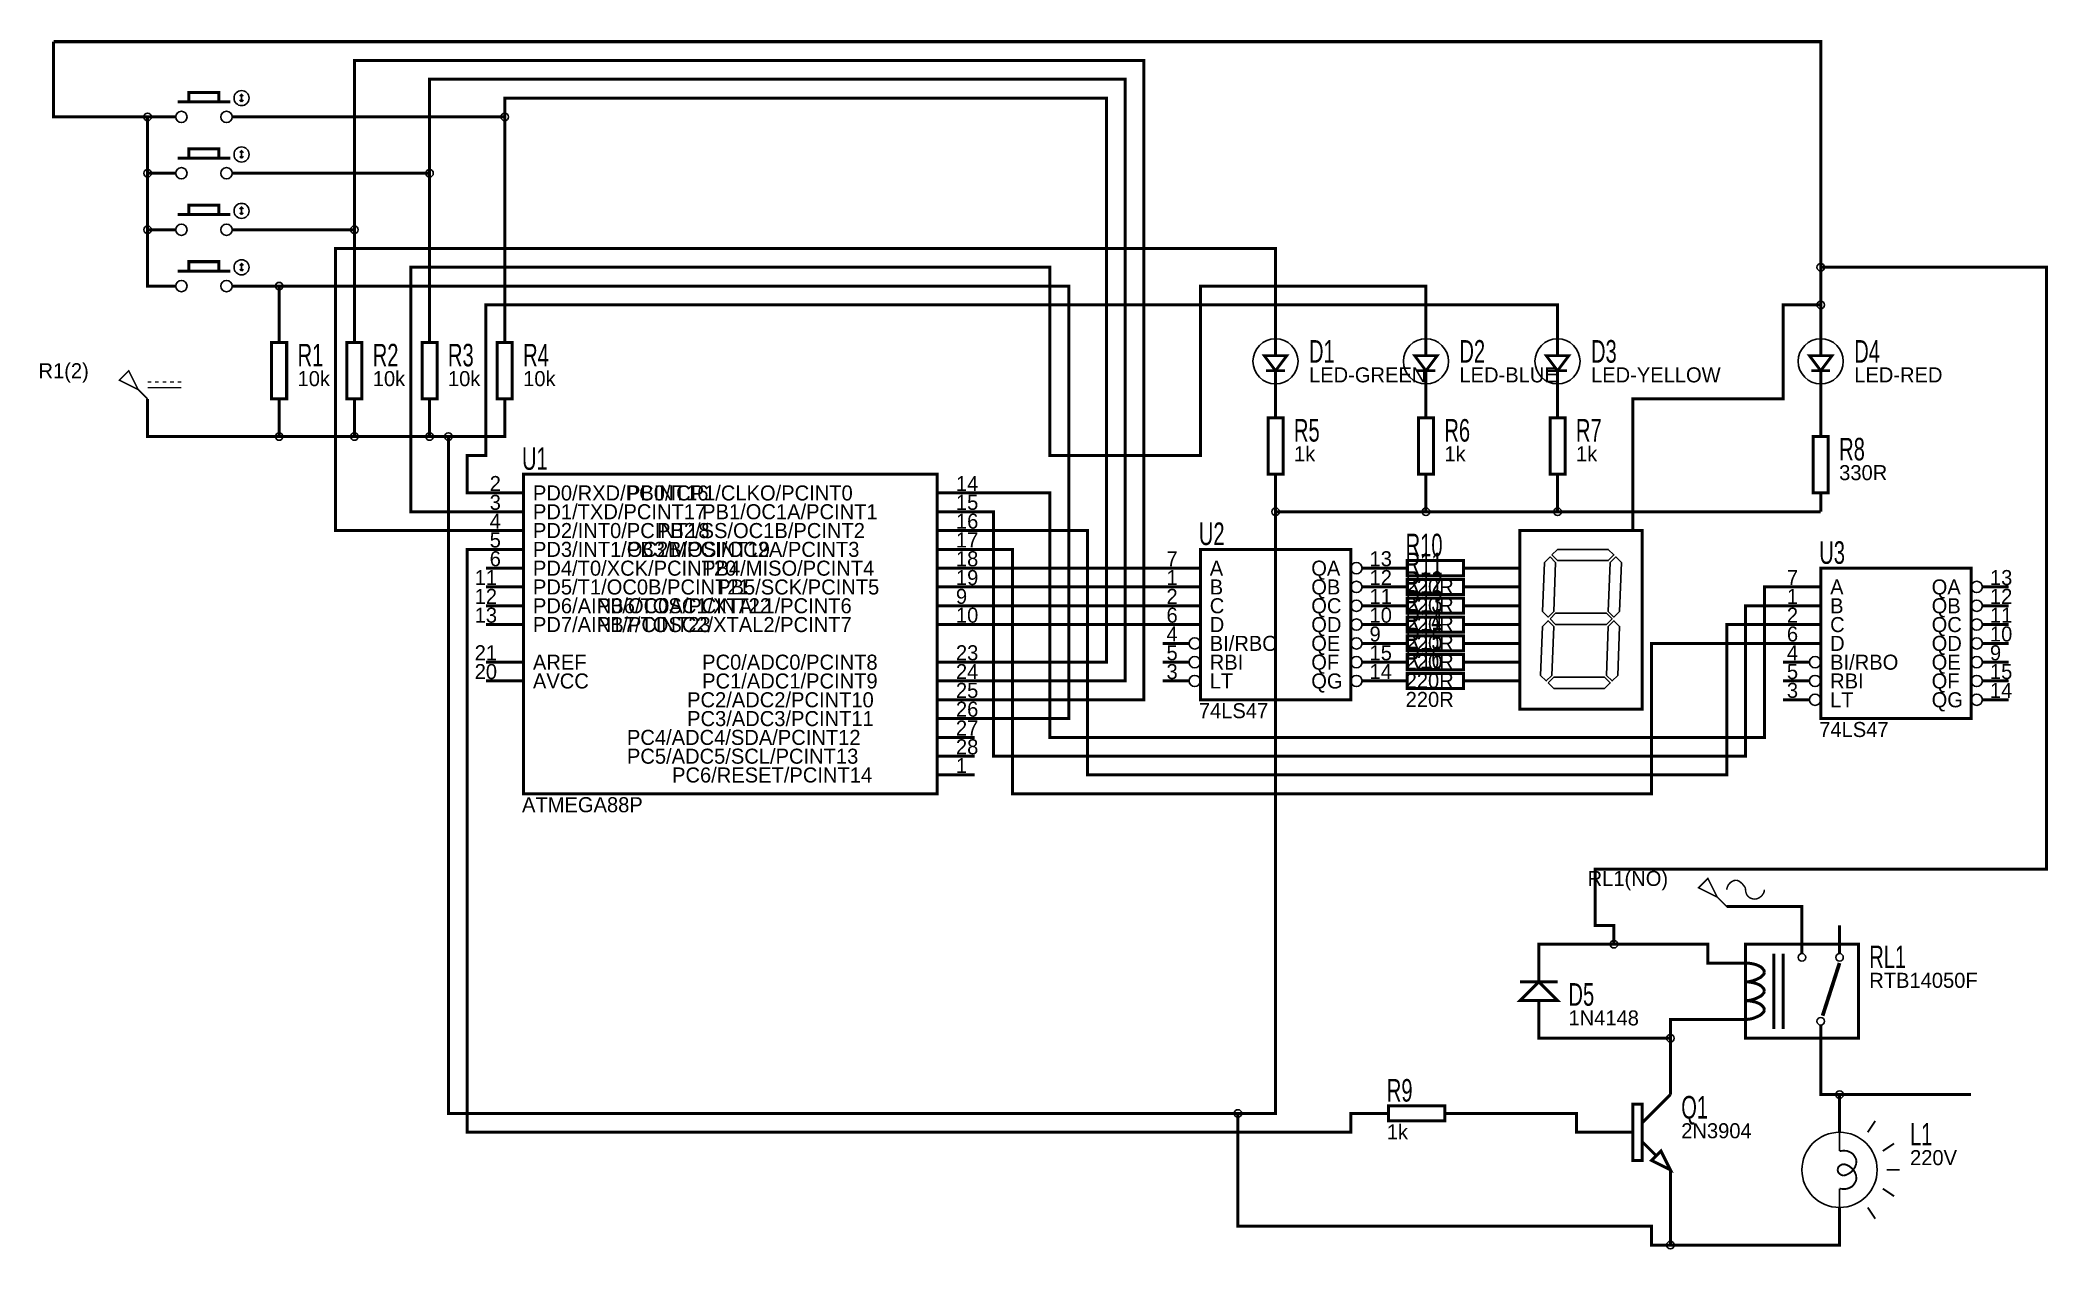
# Model space of a CAD drawing. Header units: inches. Extents: x -5.2 to 5.5, y -3.2 to 3.2.
import ezdxf

# ---------------------------------------------------------------- set-up
doc = ezdxf.new("R2010")
doc.units = ezdxf.units.IN
doc.layers.get('0').update_dxf_attribs({"linetype": 'CONTINUOUS'})

msp = doc.modelspace()

# ---------------------------------------------------------------- linework, layer by layer
for points, const_width in [([(-4.6, 2.8), (-5.1, 2.8), (-5.1, 3.2)], 0.016), ([(4.3, 2), (4.3, 3.2), (-5.1, 3.2)], 0.016), ([(-0.2, -0.3), (0.7, -0.3), (0.7, 3.1), (-3.5, 3.1), (-3.5, 2.2)], 0.016), ([(-0.2, -0.2), (0.6, -0.2), (0.6, 3), (-3.1, 3), (-3.1, 2.5)], 0.016), ([(-4.44, 2.88), (-4.16, 2.88)], 0.016), ([(-4.38, 2.88), (-4.22, 2.88), (-4.22, 2.93), (-4.38, 2.93), (-4.38, 2.88)], 0.016), ([(-4.11, 2.91), (-4.1, 2.92), (-4.09, 2.91)], 0.008), ([(-4.1, 2.88), (-4.11, 2.89)], 0.008), ([(-4.1, 2.88), (-4.1, 2.92)], 0.008), ([(-4.1, 2.88), (-4.09, 2.89)], 0.008), ([(-0.2, -0.1), (0.5, -0.1), (0.5, 2.9), (-2.7, 2.9), (-2.7, 2.8)], 0.016), ([(-4.55, 2.5), (-4.6, 2.5), (-4.6, 2.8)], 0.016), ([(-4.55, 2.8), (-4.6, 2.8)], 0.016), ([(-4.55, 2.8), (-4.45, 2.8)], 0.016), ([(-4.05, 2.8), (-4.15, 2.8)], 0.016), ([(-4.05, 2.8), (-2.7, 2.8)], 0.016), ([(-2.7, 1.7), (-2.7, 2.8)], 0.016), ([(-4.44, 2.58), (-4.16, 2.58)], 0.016), ([(-4.38, 2.58), (-4.22, 2.58), (-4.22, 2.63), (-4.38, 2.63), (-4.38, 2.58)], 0.016), ([(-4.11, 2.61), (-4.1, 2.62), (-4.09, 2.61)], 0.008), ([(-4.1, 2.58), (-4.11, 2.59)], 0.008), ([(-4.1, 2.58), (-4.1, 2.62)], 0.008), ([(-4.1, 2.58), (-4.09, 2.59)], 0.008), ([(-4.55, 2.2), (-4.6, 2.2), (-4.6, 2.5)], 0.016), ([(-4.55, 2.5), (-4.45, 2.5)], 0.016), ([(-4.05, 2.5), (-4.15, 2.5)], 0.016), ([(-4.05, 2.5), (-3.1, 2.5)], 0.016), ([(-3.1, 1.7), (-3.1, 2.5)], 0.016), ([(-4.44, 2.28), (-4.16, 2.28)], 0.016), ([(-4.38, 2.28), (-4.22, 2.28), (-4.22, 2.33), (-4.38, 2.33), (-4.38, 2.28)], 0.016), ([(-4.11, 2.31), (-4.1, 2.32), (-4.09, 2.31)], 0.008), ([(-4.1, 2.28), (-4.11, 2.29)], 0.008), ([(-4.1, 2.28), (-4.1, 2.32)], 0.008), ([(-4.1, 2.28), (-4.09, 2.29)], 0.008), ([(-4.55, 1.9), (-4.6, 1.9), (-4.6, 2.2)], 0.016), ([(-4.55, 2.2), (-4.45, 2.2)], 0.016), ([(-4.05, 2.2), (-4.15, 2.2)], 0.016), ([(-4.05, 2.2), (-3.5, 2.2)], 0.016), ([(-3.5, 1.7), (-3.5, 2.2)], 0.016), ([(-4.38, 1.98), (-4.22, 1.98), (-4.22, 2.03), (-4.38, 2.03), (-4.38, 1.98)], 0.016), ([(1.4, 1.7), (1.4, 2.1), (-3.6, 2.1), (-3.6, 0.6), (-2.8, 0.6)], 0.016), ([(-4.44, 1.98), (-4.16, 1.98)], 0.016), ([(-4.11, 2.01), (-4.1, 2.02), (-4.09, 2.01)], 0.008), ([(-4.1, 1.98), (-4.11, 1.99)], 0.008), ([(-4.1, 1.98), (-4.1, 2.02)], 0.008), ([(-4.1, 1.98), (-4.09, 1.99)], 0.008), ([(2.2, 1.7), (2.2, 1.9), (1, 1.9), (1, 1), (0.2, 1), (0.2, 2), (-3.2, 2), (-3.2, 0.7), (-2.8, 0.7)], 0.016), ([(4.3, 2), (4.3, 1.8)], 0.016), ([(4.3, 2), (5.5, 2), (5.5, 1.6)], 0.016), ([(-4.55, 1.9), (-4.45, 1.9)], 0.016), ([(-4.05, 1.9), (-4.15, 1.9)], 0.016), ([(-4.05, 1.9), (-3.9, 1.9)], 0.016), ([(-3.9, 1.7), (-3.9, 1.9)], 0.016), ([(-0.2, -0.4), (0.3, -0.4), (0.3, 1.9), (-3.9, 1.9)], 0.016), ([(2.9, 1.7), (2.9, 1.8), (-2.8, 1.8), (-2.8, 1), (-2.9, 1), (-2.9, 0.8), (-2.8, 0.8)], 0.016), ([(3.3, 0.7), (3.3, 1.3), (4.1, 1.3), (4.1, 1.8), (4.3, 1.8)], 0.016), ([(4.3, 1.7), (4.3, 1.8)], 0.016), ([(-3.94, 1.3), (-3.86, 1.3), (-3.86, 1.6), (-3.94, 1.6), (-3.94, 1.3)], 0.016), ([(-3.9, 1.7), (-3.9, 1.6)], 0.016), ([(-3.54, 1.3), (-3.46, 1.3), (-3.46, 1.6), (-3.54, 1.6), (-3.54, 1.3)], 0.016), ([(-3.5, 1.7), (-3.5, 1.6)], 0.016), ([(-3.14, 1.3), (-3.06, 1.3), (-3.06, 1.6), (-3.14, 1.6), (-3.14, 1.3)], 0.016), ([(-3.1, 1.7), (-3.1, 1.6)], 0.016), ([(-2.74, 1.3), (-2.66, 1.3), (-2.66, 1.6), (-2.74, 1.6), (-2.74, 1.3)], 0.016), ([(-2.7, 1.7), (-2.7, 1.6)], 0.016), ([(1.4, 1.7), (1.4, 1.6)], 0.016), ([(1.4, 1.6), (1.4, 1.53)], 0.016), ([(2.2, 1.7), (2.2, 1.6)], 0.016), ([(2.2, 1.6), (2.2, 1.53)], 0.016), ([(2.9, 1.7), (2.9, 1.6)], 0.016), ([(2.9, 1.6), (2.9, 1.53)], 0.016), ([(3.2, -1.6), (3.2, -1.5), (3.1, -1.5), (3.1, -1.2), (5.5, -1.2), (5.5, 1.6)], 0.016), ([(4.3, 1.7), (4.3, 1.6)], 0.016), ([(4.3, 1.6), (4.3, 1.53)], 0.016), ([(1.4, 1.45), (1.34, 1.53), (1.46, 1.53), (1.4, 1.45)], 0.015), ([(2.2, 1.45), (2.14, 1.53), (2.26, 1.53), (2.2, 1.45)], 0.015), ([(2.9, 1.45), (2.84, 1.53), (2.96, 1.53), (2.9, 1.45)], 0.015), ([(4.3, 1.45), (4.24, 1.53), (4.36, 1.53), (4.3, 1.45)], 0.015), ([(-4.65, 1.35), (-4.75, 1.4), (-4.7, 1.45), (-4.65, 1.35)], 0.008), ([(-4.6, 1.39), (-4.58, 1.39)], 0.008), ([(-4.56, 1.39), (-4.54, 1.39)], 0.008), ([(-4.52, 1.39), (-4.5, 1.39)], 0.008), ([(-4.48, 1.39), (-4.46, 1.39)], 0.008), ([(-4.44, 1.39), (-4.42, 1.39)], 0.008), ([(1.45, 1.45), (1.35, 1.45)], 0.015), ([(1.4, 1.45), (1.4, 1.4)], 0.016), ([(1.4, 1.3), (1.4, 1.4)], 0.016), ([(2.25, 1.45), (2.15, 1.45)], 0.015), ([(2.2, 1.45), (2.2, 1.4)], 0.016), ([(2.2, 1.3), (2.2, 1.4)], 0.016), ([(2.95, 1.45), (2.85, 1.45)], 0.015), ([(2.9, 1.45), (2.9, 1.4)], 0.016), ([(2.9, 1.3), (2.9, 1.4)], 0.016), ([(4.35, 1.45), (4.25, 1.45)], 0.015), ([(4.3, 1.45), (4.3, 1.4)], 0.016), ([(4.3, 1.3), (4.3, 1.4)], 0.016), ([(-4.6, 1.3), (-4.65, 1.35)], 0.008), ([(-4.6, 1.3), (-4.6, 1.1), (-3.9, 1.1)], 0.016), ([(-4.6, 1.36), (-4.42, 1.36)], 0.008), ([(-3.9, 1.2), (-3.9, 1.3)], 0.016), ([(-3.5, 1.2), (-3.5, 1.3)], 0.016), ([(-3.1, 1.2), (-3.1, 1.3)], 0.016), ([(-2.7, 1.2), (-2.7, 1.3)], 0.016), ([(1.4, 1.3), (1.4, 1.3)], 0.016), ([(1.4, 1.3), (1.4, 1.2)], 0.016), ([(2.2, 1.3), (2.2, 1.3)], 0.016), ([(2.2, 1.3), (2.2, 1.2)], 0.016), ([(2.9, 1.3), (2.9, 1.3)], 0.016), ([(2.9, 1.3), (2.9, 1.2)], 0.016), ([(4.3, 1.3), (4.3, 1.2)], 0.016), ([(-3.9, 1.2), (-3.9, 1.1)], 0.016), ([(-3.5, 1.2), (-3.5, 1.1)], 0.016), ([(-3.1, 1.2), (-3.1, 1.1)], 0.016), ([(-2.7, 1.2), (-2.7, 1.1), (-3, 1.1)], 0.016), ([(1.36, 0.9), (1.44, 0.9), (1.44, 1.2), (1.36, 1.2), (1.36, 0.9)], 0.016), ([(2.16, 0.9), (2.24, 0.9), (2.24, 1.2), (2.16, 1.2), (2.16, 0.9)], 0.016), ([(2.86, 0.9), (2.94, 0.9), (2.94, 1.2), (2.86, 1.2), (2.86, 0.9)], 0.016), ([(4.3, 1.2), (4.3, 1.1)], 0.016), ([(-3.9, 1.1), (-3.5, 1.1)], 0.016), ([(-3.5, 1.1), (-3.1, 1.1)], 0.016), ([(-3.1, 1.1), (-3, 1.1)], 0.016), ([(-3, 1.1), (-3, -2.5), (1.2, -2.5)], 0.016), ([(4.26, 0.8), (4.34, 0.8), (4.34, 1.1), (4.26, 1.1), (4.26, 0.8)], 0.016), ([(-2.6, -0.8), (-0.4, -0.8), (-0.4, 0.9), (-2.6, 0.9), (-2.6, -0.8)], 0.016), ([(1.4, 0.8), (1.4, 0.9)], 0.016), ([(2.2, 0.8), (2.2, 0.9)], 0.016), ([(2.9, 0.8), (2.9, 0.9)], 0.016), ([(-2.8, 0.8), (-2.6, 0.8)], 0.016), ([(-0.2, 0.8), (-0.4, 0.8)], 0.016), ([(4.1, 0.3), (4, 0.3), (4, -0.5), (0.2, -0.5), (0.2, 0.8), (-0.2, 0.8)], 0.016), ([(1.4, 0.8), (1.4, 0.7)], 0.016), ([(2.2, 0.8), (2.2, 0.7)], 0.016), ([(2.9, 0.8), (2.9, 0.7)], 0.016), ([(4.3, 0.7), (4.3, 0.8)], 0.016), ([(-2.8, 0.7), (-2.6, 0.7)], 0.016), ([(-0.2, 0.7), (-0.4, 0.7)], 0.016), ([(4.1, 0.2), (3.9, 0.2), (3.9, -0.6), (-0.1, -0.6), (-0.1, 0.7), (-0.2, 0.7)], 0.016), ([(1.4, 0.7), (1.4, -2.5), (1.2, -2.5)], 0.016), ([(1.4, 0.7), (2.2, 0.7)], 0.016), ([(2.2, 0.7), (2.9, 0.7)], 0.016), ([(4.3, 0.7), (2.9, 0.7)], 0.016), ([(3.3, 0.7), (3.3, 0.6)], 0.016), ([(-2.8, 0.6), (-2.6, 0.6)], 0.016), ([(-0.2, 0.6), (-0.4, 0.6)], 0.016), ([(4.1, 0.1), (3.8, 0.1), (3.8, -0.7), (0.4, -0.7), (0.4, 0.6), (-0.2, 0.6)], 0.016), ([(2.7, -0.35), (3.35, -0.35), (3.35, 0.6), (2.7, 0.6), (2.7, -0.35)], 0.016), ([(1.9, -2.5), (1.8, -2.5), (1.8, -2.6), (-2.9, -2.6), (-2.9, 0.5), (-2.8, 0.5)], 0.016), ([(-2.8, 0.5), (-2.6, 0.5)], 0.016), ([(-0.2, 0.5), (-0.4, 0.5)], 0.016), ([(4.1, 0), (3.4, 0), (3.4, -0.8), (0, -0.8), (0, 0.5), (-0.2, 0.5)], 0.016), ([(1, -0.3), (1.8, -0.3), (1.8, 0.5), (1, 0.5), (1, -0.3)], 0.016), ([(2.1, 0.36), (2.4, 0.36), (2.4, 0.44), (2.1, 0.44), (2.1, 0.36)], 0.016), ([(-2.8, 0.4), (-2.6, 0.4)], 0.016), ([(-0.2, 0.4), (-0.4, 0.4)], 0.016), ([(0.8, 0.4), (-0.2, 0.4)], 0.016), ([(0.8, 0.4), (1, 0.4)], 0.016), ([(2, 0.4), (1.86, 0.4)], 0.016), ([(2, 0.4), (2, 0.4)], 0.016), ([(2, 0.4), (2.1, 0.4)], 0.016), ([(2.1, 0.26), (2.4, 0.26), (2.4, 0.34), (2.1, 0.34), (2.1, 0.26)], 0.016), ([(2.5, 0.4), (2.4, 0.4)], 0.016), ([(2.5, 0.4), (2.6, 0.4)], 0.016), ([(2.6, 0.4), (2.7, 0.4)], 0.016), ([(4.3, -0.4), (5.1, -0.4), (5.1, 0.4), (4.3, 0.4), (4.3, -0.4)], 0.016), ([(-2.8, 0.3), (-2.6, 0.3)], 0.016), ([(-0.2, 0.3), (-0.4, 0.3)], 0.016), ([(0.8, 0.3), (-0.2, 0.3)], 0.016), ([(0.8, 0.3), (1, 0.3)], 0.016), ([(2, 0.3), (1.86, 0.3)], 0.016), ([(2, 0.3), (2, 0.3)], 0.016), ([(2, 0.3), (2.1, 0.3)], 0.016), ([(2.1, 0.16), (2.4, 0.16), (2.4, 0.24), (2.1, 0.24), (2.1, 0.16)], 0.016), ([(2.5, 0.3), (2.4, 0.3)], 0.016), ([(2.5, 0.3), (2.6, 0.3)], 0.016), ([(2.6, 0.3), (2.7, 0.3)], 0.016), ([(4.1, 0.3), (4.3, 0.3)], 0.016), ([(5.3, 0.3), (5.16, 0.3)], 0.016), ([(-2.8, 0.2), (-2.6, 0.2)], 0.016), ([(-2.8, 0.1), (-2.6, 0.1)], 0.016), ([(-0.2, 0.2), (-0.4, 0.2)], 0.016), ([(-0.2, 0.1), (-0.4, 0.1)], 0.016), ([(0.8, 0.2), (-0.2, 0.2)], 0.016), ([(0.8, 0.1), (-0.2, 0.1)], 0.016), ([(0.8, 0.2), (1, 0.2)], 0.016), ([(0.8, 0.1), (1, 0.1)], 0.016), ([(2, 0.2), (1.86, 0.2)], 0.016), ([(2, 0.1), (1.86, 0.1)], 0.016), ([(2, 0.2), (2, 0.2)], 0.016), ([(2, 0.2), (2.1, 0.2)], 0.016), ([(2, 0.1), (2, 0.1)], 0.016), ([(2, 0.1), (2.1, 0.1)], 0.016), ([(2.1, 0.06), (2.4, 0.06), (2.4, 0.14), (2.1, 0.14), (2.1, 0.06)], 0.016), ([(2.5, 0.2), (2.4, 0.2)], 0.016), ([(2.5, 0.1), (2.4, 0.1)], 0.016), ([(2.5, 0.2), (2.6, 0.2)], 0.016), ([(2.5, 0.1), (2.6, 0.1)], 0.016), ([(2.6, 0.2), (2.7, 0.2)], 0.016), ([(2.6, 0.1), (2.7, 0.1)], 0.016), ([(4.1, 0.2), (4.3, 0.2)], 0.016), ([(4.1, 0.1), (4.3, 0.1)], 0.016), ([(5.3, 0.2), (5.16, 0.2)], 0.016), ([(5.3, 0.1), (5.16, 0.1)], 0.016), ([(0.8, 0), (0.94, 0)], 0.016), ([(2, 0), (1.86, 0)], 0.016), ([(2, 0), (2, 0)], 0.016), ([(2, 0), (2.1, 0)], 0.016), ([(2.1, -0.04), (2.4, -0.04), (2.4, 0.04), (2.1, 0.04), (2.1, -0.04)], 0.016), ([(2.5, 0), (2.4, 0)], 0.016), ([(2.5, 0), (2.6, 0)], 0.016), ([(2.6, 0), (2.7, 0)], 0.016), ([(4.1, 0), (4.3, 0)], 0.016), ([(5.3, 0), (5.16, 0)], 0.016), ([(-2.8, -0.1), (-2.6, -0.1)], 0.016), ([(-0.2, -0.1), (-0.4, -0.1)], 0.016), ([(0.8, -0.1), (0.94, -0.1)], 0.016), ([(2, -0.1), (1.86, -0.1)], 0.016), ([(2, -0.1), (2, -0.1)], 0.016), ([(2, -0.1), (2.1, -0.1)], 0.016), ([(2.1, -0.14), (2.4, -0.14), (2.4, -0.06), (2.1, -0.06), (2.1, -0.14)], 0.016), ([(2.5, -0.1), (2.4, -0.1)], 0.016), ([(2.5, -0.1), (2.6, -0.1)], 0.016), ([(2.6, -0.1), (2.7, -0.1)], 0.016), ([(4.1, -0.1), (4.24, -0.1)], 0.016), ([(5.3, -0.1), (5.16, -0.1)], 0.016), ([(-2.8, -0.2), (-2.6, -0.2)], 0.016), ([(-0.2, -0.2), (-0.4, -0.2)], 0.016), ([(0.8, -0.2), (0.94, -0.2)], 0.016), ([(2, -0.2), (1.86, -0.2)], 0.016), ([(2, -0.2), (2, -0.2)], 0.016), ([(2, -0.2), (2.1, -0.2)], 0.016), ([(2.1, -0.24), (2.4, -0.24), (2.4, -0.16), (2.1, -0.16), (2.1, -0.24)], 0.016), ([(2.5, -0.2), (2.4, -0.2)], 0.016), ([(2.5, -0.2), (2.6, -0.2)], 0.016), ([(2.6, -0.2), (2.7, -0.2)], 0.016), ([(4.1, -0.2), (4.24, -0.2)], 0.016), ([(5.3, -0.2), (5.16, -0.2)], 0.016), ([(-0.2, -0.3), (-0.4, -0.3)], 0.016), ([(4.1, -0.3), (4.24, -0.3)], 0.016), ([(5.3, -0.3), (5.16, -0.3)], 0.016), ([(-0.2, -0.4), (-0.4, -0.4)], 0.016), ([(-0.2, -0.5), (-0.4, -0.5)], 0.016), ([(-0.2, -0.6), (-0.4, -0.6)], 0.016), ([(-0.2, -0.7), (-0.4, -0.7)], 0.016), ([(3.75, -1.35), (3.65, -1.3), (3.7, -1.25), (3.75, -1.35)], 0.008), ([(3.8, -1.31), (3.801, -1.302), (3.804, -1.294), (3.808, -1.285), (3.814, -1.278), (3.821, -1.271), (3.83, -1.265), (3.839, -1.261), (3.85, -1.26)], 0.008), ([(3.9, -1.31), (3.899, -1.302), (3.895, -1.294), (3.882, -1.278), (3.874, -1.271), (3.866, -1.265), (3.858, -1.261), (3.85, -1.26)], 0.008), ([(3.8, -1.4), (3.75, -1.35)], 0.008), ([(3.9, -1.31), (3.901, -1.321), (3.904, -1.33), (3.908, -1.339), (3.914, -1.346), (3.921, -1.352), (3.93, -1.356), (3.939, -1.359), (3.95, -1.36)], 0.008), ([(4, -1.31), (3.999, -1.321), (3.995, -1.33), (3.989, -1.339), (3.982, -1.346), (3.974, -1.352), (3.966, -1.356), (3.958, -1.359), (3.95, -1.36)], 0.008), ([(3.8, -1.4), (4.2, -1.4), (4.2, -1.5)], 0.016), ([(4.2, -1.5), (4.2, -1.6)], 0.016), ([(4.4, -1.5), (4.4, -1.6)], 0.016), ([(2.8, -1.7), (2.8, -1.6), (3.2, -1.6)], 0.016), ([(3.8, -1.7), (3.7, -1.7), (3.7, -1.6), (3.2, -1.6)], 0.016), ([(3.9, -2.1), (4.5, -2.1), (4.5, -1.6), (3.9, -1.6), (3.9, -2.1)], 0.016), ([(4.2, -1.65), (4.2, -1.6)], 0.016), ([(4.4, -1.65), (4.4, -1.6)], 0.016), ([(2.8, -1.7), (2.8, -1.8)], 0.016), ([(3.8, -1.7), (3.9, -1.7)], 0.016), ([(4, -1.75), (3.998, -1.739), (3.991, -1.73), (3.982, -1.721), (3.969, -1.714), (3.954, -1.708), (3.937, -1.704), (3.919, -1.701), (3.9, -1.7)], 0.016), ([(4.05, -1.65), (4.05, -2.05)], 0.016), ([(4.1, -1.65), (4.1, -2.05)], 0.016), ([(4.31, -1.98), (4.4, -1.7)], 0.02), ([(2.7, -1.9), (2.9, -1.9), (2.8, -1.8), (2.7, -1.9)], 0.016), ([(2.7, -1.8), (2.9, -1.8)], 0.016), ([(4, -1.75), (3.998, -1.758), (3.991, -1.766), (3.982, -1.775), (3.969, -1.782), (3.954, -1.789), (3.937, -1.795), (3.919, -1.799), (3.9, -1.8)], 0.016), ([(4, -1.85), (3.998, -1.839), (3.991, -1.83), (3.982, -1.821), (3.969, -1.814), (3.954, -1.808), (3.937, -1.804), (3.919, -1.801), (3.9, -1.8)], 0.016), ([(2.8, -2), (2.8, -1.9)], 0.016), ([(4, -1.85), (3.998, -1.858), (3.991, -1.866), (3.982, -1.875), (3.969, -1.882), (3.954, -1.889), (3.937, -1.895), (3.919, -1.899), (3.9, -1.9)], 0.016), ([(4, -1.95), (3.998, -1.939), (3.991, -1.93), (3.982, -1.921), (3.969, -1.914), (3.954, -1.908), (3.937, -1.904), (3.919, -1.901), (3.9, -1.9)], 0.016), ([(2.8, -2), (2.8, -2.1), (3.5, -2.1)], 0.016), ([(3.8, -2), (3.5, -2), (3.5, -2.1)], 0.016), ([(3.8, -2), (3.9, -2)], 0.016), ([(4, -1.95), (3.998, -1.958), (3.991, -1.966), (3.982, -1.975), (3.969, -1.982), (3.954, -1.989), (3.937, -1.995), (3.919, -1.999), (3.9, -2)], 0.016), ([(4.3, -2.1), (4.3, -2.03)], 0.016), ([(3.5, -2.3), (3.5, -2.1)], 0.016), ([(4.3, -2.2), (4.3, -2.1)], 0.016), ([(4.3, -2.2), (4.3, -2.4), (4.4, -2.4)], 0.016), ([(3.5, -2.3), (3.5, -2.4)], 0.016), ([(2, -2.54), (2.3, -2.54), (2.3, -2.46), (2, -2.46), (2, -2.54)], 0.016), ([(3.3, -2.75), (3.35, -2.75), (3.35, -2.45), (3.3, -2.45), (3.3, -2.75)], 0.016), ([(3.35, -2.55), (3.5, -2.4)], 0.016), ([(4.4, -2.5), (4.4, -2.4)], 0.016), ([(5.1, -2.4), (4.4, -2.4)], 0.016), ([(1.2, -2.5), (1.2, -3.1), (3.4, -3.1), (3.4, -3.2), (3.5, -3.2)], 0.016), ([(1.9, -2.5), (2, -2.5)], 0.016), ([(2.4, -2.5), (2.3, -2.5)], 0.016), ([(3.1, -2.6), (3, -2.6), (3, -2.5), (2.4, -2.5)], 0.016), ([(4.4, -2.5), (4.4, -2.6)], 0.016), ([(4.55, -2.6), (4.59, -2.54)], 0.01), ([(3.1, -2.6), (3.2, -2.6)], 0.016), ([(3.2, -2.6), (3.3, -2.6)], 0.016), ([(3.35, -2.65), (3.42, -2.72)], 0.016), ([(4.4, -2.6), (4.4, -2.7)], 0.01), ([(4.63, -2.7), (4.69, -2.66)], 0.01), ([(3.5, -2.8), (3.4, -2.75), (3.45, -2.7), (3.5, -2.8)], 0.016), ([(4.39, -2.8), (4.391, -2.793), (4.393, -2.787), (4.401, -2.778), (4.411, -2.772), (4.42, -2.77)], 0.01), ([(4.49, -2.75), (4.486, -2.739), (4.48, -2.728), (4.473, -2.718), (4.464, -2.71), (4.452, -2.704), (4.438, -2.699), (4.421, -2.698), (4.4, -2.7)], 0.01), ([(4.49, -2.75), (4.488, -2.77), (4.482, -2.786), (4.473, -2.8), (4.462, -2.811), (4.451, -2.819), (4.439, -2.825), (4.429, -2.829), (4.42, -2.83)], 0.01), ([(4.49, -2.85), (4.488, -2.83), (4.482, -2.813), (4.473, -2.8), (4.462, -2.789), (4.451, -2.78), (4.439, -2.774), (4.429, -2.771), (4.42, -2.77)], 0.01), ([(3.5, -2.9), (3.5, -2.8)], 0.016), ([(4.39, -2.8), (4.391, -2.807), (4.393, -2.813), (4.401, -2.822), (4.411, -2.828), (4.42, -2.83)], 0.01), ([(4.49, -2.85), (4.486, -2.861), (4.48, -2.872), (4.473, -2.882), (4.464, -2.89), (4.452, -2.896), (4.438, -2.901), (4.421, -2.902), (4.4, -2.9)], 0.01), ([(4.65, -2.8), (4.72, -2.8)], 0.01), ([(3.5, -2.9), (3.5, -3.2)], 0.016), ([(4.4, -2.9), (4.4, -3)], 0.01), ([(4.63, -2.9), (4.69, -2.94)], 0.01), ([(4.4, -3.1), (4.4, -3.2), (3.5, -3.2)], 0.016), ([(4.4, -3.1), (4.4, -3)], 0.016), ([(4.55, -3), (4.59, -3.06)], 0.01)]:
    msp.add_lwpolyline(points, dxfattribs=dict(const_width=const_width))
for points in [[(2.83, 0.43), (2.86, 0.46), (2.89, 0.43), (2.88, 0.17), (2.85, 0.14), (2.82, 0.17), (2.83, 0.43)], [(2.87, 0.47), (2.9, 0.5), (3.17, 0.5), (3.2, 0.47), (3.17, 0.44), (2.9, 0.44), (2.87, 0.47)], [(3.18, 0.43), (3.21, 0.46), (3.24, 0.43), (3.23, 0.17), (3.2, 0.14), (3.17, 0.17), (3.18, 0.43)], [(2.82, 0.09), (2.85, 0.12), (2.88, 0.09), (2.87, -0.17), (2.84, -0.2), (2.81, -0.17), (2.82, 0.09)], [(2.86, 0.13), (2.89, 0.16), (3.16, 0.16), (3.19, 0.13), (3.16, 0.1), (2.89, 0.1), (2.86, 0.13)], [(3.17, 0.09), (3.2, 0.12), (3.23, 0.09), (3.22, -0.17), (3.19, -0.2), (3.16, -0.17), (3.17, 0.09)], [(2.85, -0.21), (2.88, -0.18), (3.15, -0.18), (3.18, -0.21), (3.15, -0.24), (2.88, -0.24), (2.85, -0.21)]]:
    msp.add_lwpolyline(points)
at = {"layer": '128'}
for centre, radius in [((-4.42, 2.8), 0.03), ((-4.18, 2.8), 0.03), ((-4.42, 2.5), 0.03), ((-4.18, 2.5), 0.03), ((-4.42, 2.2), 0.03), ((-4.18, 2.2), 0.03), ((-4.42, 1.9), 0.03), ((-4.18, 1.9), 0.03), ((1.4, 1.5), 0.12), ((2.2, 1.5), 0.12), ((2.9, 1.5), 0.12), ((4.3, 1.5), 0.12), ((1.83, 0.4), 0.03), ((1.83, 0.3), 0.03), ((5.13, 0.3), 0.03), ((1.83, 0.2), 0.03), ((5.13, 0.2), 0.03), ((1.83, 0.1), 0.03), ((5.13, 0.1), 0.03), ((0.97, 0), 0.03), ((1.83, 0), 0.03), ((5.13, 0), 0.03), ((0.97, -0.1), 0.03), ((1.83, -0.1), 0.03), ((4.27, -0.1), 0.03), ((5.13, -0.1), 0.03), ((0.97, -0.2), 0.03), ((1.83, -0.2), 0.03), ((4.27, -0.2), 0.03), ((5.13, -0.2), 0.03), ((4.27, -0.3), 0.03), ((5.13, -0.3), 0.03), ((4.2, -1.67), 0.02), ((4.4, -1.67), 0.02), ((4.3, -2.01), 0.02), ((4.4, -2.8), 0.2)]:
    msp.add_circle(centre, radius, dxfattribs=at)
at = {"layer": '16384'}
for centre in [(-4.6, 2.8), (-2.7, 2.8), (-4.6, 2.5), (-3.1, 2.5), (-4.6, 2.2), (-3.5, 2.2), (4.3, 2), (-3.9, 1.9), (4.3, 1.8), (-3.9, 1.1), (-3.5, 1.1), (-3.1, 1.1), (-3, 1.1), (1.4, 0.7), (2.2, 0.7), (2.9, 0.7), (3.2, -1.6), (3.5, -2.1), (4.4, -2.4), (1.2, -2.5), (3.5, -3.2)]:
    msp.add_circle(centre, 0.02, dxfattribs=at)
at = {"layer": '255'}
for centre in [(-4.1, 2.9), (-4.1, 2.6), (-4.1, 2.3), (-4.1, 2)]:
    msp.add_circle(centre, 0.04, dxfattribs=at)

# ---------------------------------------------------------------- texts
at = {"width": 0.666667}
for s, p in [('D1', (1.578, 1.493)), ('D2', (2.378, 1.493)), ('D3', (3.078, 1.493)), ('D4', (4.478, 1.493)), ('R1', (-3.802, 1.473)), ('R2', (-3.402, 1.473)), ('R3', (-3.002, 1.473)), ('R4', (-2.602, 1.473)), ('R5', (1.498, 1.073)), ('R6', (2.298, 1.073)), ('R7', (2.998, 1.073)), ('R8', (4.398, 0.973)), ('U1', (-2.608, 0.923)), ('U2', (0.992, 0.523)), ('R10', (2.092, 0.463)), ('U3', (4.292, 0.423)), ('R11', (2.092, 0.363)), ('R12', (2.092, 0.263)), ('R13', (2.092, 0.163)), ('R14', (2.092, 0.063)), ('R15', (2.092, -0.037)), ('R16', (2.092, -0.137)), ('RL1', (4.558, -1.727)), ('D5', (2.958, -1.927)), ('R9', (1.992, -2.437)), ('Q1', (3.558, -2.527)), ('L1', (4.775, -2.67))]:
    msp.add_text(s, height=0.12, dxfattribs=at).set_placement(p)
for s, p in [('10k', (-3.802, 1.368)), ('10k', (-3.402, 1.368)), ('10k', (-3.002, 1.368)), ('10k', (-2.602, 1.368)), ('LED-GREEN', (1.578, 1.388)), ('LED-BLUE', (2.378, 1.388)), ('LED-YELLOW', (3.078, 1.388)), ('LED-RED', (4.478, 1.388)), ('1k', (1.498, 0.968)), ('1k', (2.298, 0.968)), ('1k', (2.998, 0.968)), ('2', (-2.78, 0.81)), ('14', (-0.3, 0.81)), ('330R', (4.398, 0.868)), ('3', (-2.78, 0.71)), ('PD0/RXD/PCINT16', (-2.55, 0.76)), ('PB0/ICP1/CLKO/PCINT0', (-2.05, 0.76)), ('15', (-0.3, 0.71)), ('4', (-2.78, 0.61)), ('PD1/TXD/PCINT17', (-2.55, 0.66)), ('PD2/INT0/PCINT18', (-2.55, 0.56)), ('PB2/SS/OC1B/PCINT2', (-1.89, 0.56)), ('PB1/OC1A/PCINT1', (-1.65, 0.66)), ('16', (-0.3, 0.61)), ('5', (-2.78, 0.51)), ('PD3/INT1/OC2B/PCINT19', (-2.55, 0.46)), ('PB3/MOSI/OC2A/PCINT3', (-2.05, 0.46)), ('17', (-0.3, 0.51)), ('6', (-2.78, 0.41)), ('PD4/T0/XCK/PCINT20', (-2.55, 0.36)), ('PB4/MISO/PCINT4', (-1.65, 0.36)), ('18', (-0.3, 0.41)), ('7', (0.82, 0.41)), ('A', (1.05, 0.36)), ('QA', (1.59, 0.36)), ('13', (1.9, 0.41)), ('11', (-2.86, 0.31)), ('PD5/T1/OC0B/PCINT21', (-2.55, 0.26)), ('PB5/SCK/PCINT5', (-1.57, 0.26)), ('19', (-0.3, 0.31)), ('1', (0.82, 0.31)), ('B', (1.05, 0.26)), ('QB', (1.59, 0.26)), ('12', (1.9, 0.31)), ('220R', (2.092, 0.262)), ('7', (4.12, 0.31)), ('A', (4.35, 0.26)), ('QA', (4.89, 0.26)), ('13', (5.2, 0.31)), ('12', (-2.86, 0.21)), ('PD6/AIN0/OC0A/PCINT22', (-2.55, 0.16)), ('PB6/TOSC1/XTAL1/PCINT6', (-2.21, 0.16)), ('9', (-0.3, 0.21)), ('2', (0.82, 0.21)), ('C', (1.05, 0.16)), ('QC', (1.59, 0.16)), ('11', (1.9, 0.21)), ('220R', (2.092, 0.162)), ('1', (4.12, 0.21)), ('B', (4.35, 0.16)), ('QB', (4.89, 0.16)), ('12', (5.2, 0.21)), ('13', (-2.86, 0.11)), ('PD7/AIN1/PCINT23', (-2.55, 0.06)), ('PB7/TOSC2/XTAL2/PCINT7', (-2.21, 0.06)), ('10', (-0.3, 0.11)), ('6', (0.82, 0.11)), ('D', (1.05, 0.06)), ('QD', (1.59, 0.06)), ('10', (1.9, 0.11)), ('220R', (2.092, 0.062)), ('2', (4.12, 0.11)), ('C', (4.35, 0.06)), ('QC', (4.89, 0.06)), ('11', (5.2, 0.11)), ('4', (0.82, 0.01)), ('BI/RBO', (1.05, -0.04)), ('QE', (1.59, -0.04)), ('9', (1.9, 0.01)), ('220R', (2.092, -0.038)), ('6', (4.12, 0.01)), ('D', (4.35, -0.04)), ('QD', (4.89, -0.04)), ('10', (5.2, 0.01)), ('21', (-2.86, -0.09)), ('AREF', (-2.55, -0.14)), ('PC0/ADC0/PCINT8', (-1.65, -0.14)), ('23', (-0.3, -0.09)), ('5', (0.82, -0.09)), ('RBI', (1.05, -0.14)), ('QF', (1.59, -0.14)), ('15', (1.9, -0.09)), ('220R', (2.092, -0.138)), ('4', (4.12, -0.09)), ('BI/RBO', (4.35, -0.14)), ('QE', (4.89, -0.14)), ('9', (5.2, -0.09)), ('20', (-2.86, -0.19)), ('AVCC', (-2.55, -0.24)), ('PC1/ADC1/PCINT9', (-1.65, -0.24)), ('24', (-0.3, -0.19)), ('25', (-0.3, -0.29)), ('3', (0.82, -0.19)), ('LT', (1.05, -0.24)), ('QG', (1.59, -0.24)), ('14', (1.9, -0.19)), ('220R', (2.092, -0.238)), ('5', (4.12, -0.19)), ('3', (4.12, -0.29)), ('RBI', (4.35, -0.24)), ('QF', (4.89, -0.24)), ('15', (5.2, -0.19)), ('14', (5.2, -0.29)), ('PC2/ADC2/PCINT10', (-1.73, -0.34)), ('26', (-0.3, -0.39)), ('74LS47', (0.992, -0.398)), ('220R', (2.092, -0.338)), ('LT', (4.35, -0.34)), ('QG', (4.89, -0.34)), ('PC3/ADC3/PCINT11', (-1.73, -0.44)), ('27', (-0.3, -0.49)), ('74LS47', (4.292, -0.498)), ('PC4/ADC4/SDA/PCINT12', (-2.05, -0.54)), ('28', (-0.3, -0.59)), ('PC5/ADC5/SCL/PCINT13', (-2.05, -0.64)), ('1', (-0.3, -0.69)), ('PC6/RESET/PCINT14', (-1.81, -0.74)), ('ATMEGA88P', (-2.608, -0.898)), ('RTB14050F', (4.558, -1.832)), ('1N4148', (2.958, -2.032)), ('1k', (1.992, -2.638)), ('2N3904', (3.558, -2.632)), ('220V', (4.775, -2.775))]:
    msp.add_text(s, height=0.08).set_placement(p)
at = {"layer": '12582912'}
for s, p in [('R1(2)', (-5.18, 1.41)), ('RL1(NO)', (3.06, -1.29))]:
    msp.add_text(s, height=0.08, dxfattribs=at).set_placement(p)

doc.saveas('drawing.dxf')
